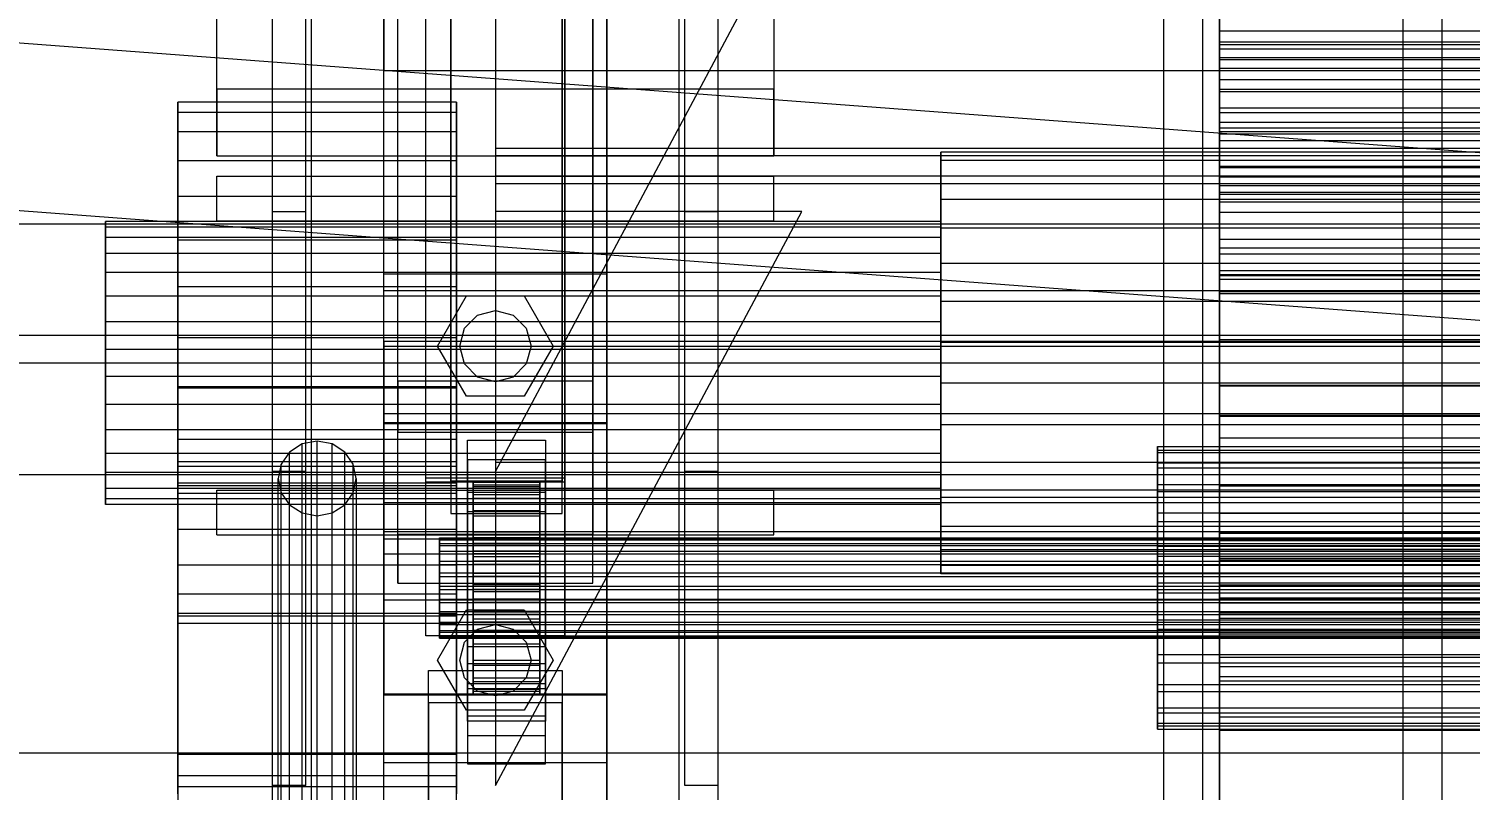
# Model space of a CAD drawing. Header units: millimetres. Extents: x -1970 to 59977, y -65068 to 6837.
# Drawn here: x -513.8 to -255, y -35656.7 to -35520 of the extents above; entities that cross this region are included whole.
import ezdxf

# ---------------------------------------------------------------- set-up
doc = ezdxf.new("R2010")
doc.units = ezdxf.units.MM
for name, color, linetype, lineweight in [('COTAS_O', 1, 'Continuous', 0), ('frontal_C01', 7, 'Continuous', 0), ('frontal_C02', 7, 'Continuous', 0), ('frontal_C04', 7, 'Continuous', 0), ('frontal_C05', 7, 'Continuous', 0)]:
    doc.layers.add(name, color=color, linetype=linetype, lineweight=lineweight)
doc.dimstyles.new('R19_100', dxfattribs={"dimtxt": 250, "dimasz": 150, "dimexe": 150, "dimexo": 80, "dimgap": 100, "dimtad": 1, "dimtih": 1, "dimtoh": 1, "dimdsep": 46, "dimcen": 0.09, "dimadec": 0, "dimazin": 0, "dimtfac": 1, "dimtdec": 4, "dimtofl": 0, "dimtmove": 0, "dimatfit": 3, "dimfxl": 1, "dimtolj": 1, "dimtzin": 0, "dimarcsym": 0})

# ---------------------------------------------------------------- blocks, each defined once
blk = doc.blocks.new('*D45')
at = {"layer": 'COTAS_O', "color": 0, "lineweight": -2, "transparency": 16777216}
for p, q in [((-1480, -35920), (-1480, -35150)), ((490, -35920), (490, -35150)), ((-1330, -35300), (340, -35300))]:
    blk.add_line(p, q, dxfattribs=at)
at = {"layer": 'COTAS_O', "color": 0, "transparency": 16777216}
for points in [[(-1330, -35275), (-1330, -35325), (-1480, -35300)], [(340, -35275), (340, -35325), (490, -35300)]]:
    blk.add_solid(points, dxfattribs=at)
at = {"layer": 'Defpoints', "color": 0, "transparency": 16777216}
for p in [(490, -35300), (-1480, -36000), (490, -36000)]:
    blk.add_point(p, dxfattribs=at)
blk = doc.blocks.new('*D47')
at = {"layer": 'COTAS_O', "color": 0, "lineweight": -2, "transparency": 16777216}
for p, q in [((-1400, -35920), (-1400, -35150)), ((1400, -35920), (1400, -35150)), ((-1250, -35300), (1250, -35300))]:
    blk.add_line(p, q, dxfattribs=at)
at = {"layer": 'COTAS_O', "color": 0, "transparency": 16777216}
for points in [[(-1250, -35275), (-1250, -35325), (-1400, -35300)], [(1250, -35275), (1250, -35325), (1400, -35300)]]:
    blk.add_solid(points, dxfattribs=at)
at = {"layer": 'Defpoints', "color": 0, "transparency": 16777216}
for p in [(1400, -35300), (-1400, -36000), (1400, -36000)]:
    blk.add_point(p, dxfattribs=at)

msp = doc.modelspace()

# ---------------------------------------------------------------- linework, layer by layer
at = {"layer": 'frontal_C01'}
for p, q in [((-470, -35975), (-470, -34032.596)), ((-463, -35975), (-463, -34032.596)), ((-397, -35975), (-397, -34032.596)), ((-390, -35975), (-390, -34032.596)), ((-470, -35975), (-470, -34793.537)), ((-463, -35975), (-463, -34793.537)), ((-397, -35975), (-397, -34793.537)), ((-390, -35975), (-390, -34793.537)), ((-442.5, -35575.013), (-442.5, -34933.521)), ((-417.5, -34933.521), (-417.5, -35575.013)), ((-442.5, -35600.645), (-442.5, -34959.153)), ((-417.5, -35600.645), (-417.5, -34959.153)), ((-450, -35564.015), (-450, -35198.763)), ((-410, -35198.763), (-410, -35564.015)), ((-450, -35611.642), (-450, -35246.391)), ((-410, -35611.642), (-410, -35246.391)), ((-447.5, -35583.263), (-447.5, -35307.023)), ((-412.5, -35307.023), (-412.5, -35583.263)), ((-447.5, -35592.394), (-447.5, -35316.154)), ((-412.5, -35592.394), (-412.5, -35316.154)), ((-300, -35522.415), (-300, -35485.421)), ((-450, -35489.388), (-450, -35527.49)), ((-430, -35491.479), (-430, -35541.479)), ((-300, -35492.149), (-300, -35529.142)), ((-470, -35599.479), (-470, -35496.479)), ((-464, -35599.479), (-464, -35496.479)), ((-430, -35599.479), (-375, -35496.479)), ((-430, -35496.479), (-430, -35599.479)), ((-396, -35599.479), (-396, -35496.479)), ((-390, -35599.479), (-390, -35496.479)), ((-300, -35508.479), (-300, -35525.197)), ((-300, -35512.784), (-300, -35560.412)), ((-300, -35563.456), (-300, -35515.828)), ((-450, -35518.358), (-450, -35527.49)), ((-300, -35565.047), (-300, -35516.191)), ((-300, -35518.318), (-300, -35567.174)), ((-300, -35538.51), (-300, -35520.014)), ((-300, -35520.402), (-300, -35530.891)), ((-300, -35538.958), (-300, -35520.402)), ((-300, -35520.402), (300, -35520.402)), ((300, -35522.415), (-300, -35522.415)), ((-300, -35522.415), (-300, -35529.142)), ((-300, -35525.197), (-300, -35538.51)), ((-300, -35525.197), (300, -35525.197)), ((-450, -35527.49), (450, -35527.49)), ((-300, -35529.142), (300, -35529.142)), ((-300, -35530.891), (-300, -35551.063)), ((300, -35530.891), (-300, -35530.891)), ((300, -35538.51), (-300, -35538.51)), ((-300, -35551.063), (-300, -35538.958)), ((300, -35538.958), (-300, -35538.958)), ((-430, -35541.479), (-430, -35546.479)), ((430, -35541.479), (-430, -35541.479)), ((-480, -35546.479), (-380, -35546.479)), ((-480, -35554.479), (-480, -35546.479)), ((430, -35546.479), (-430, -35546.479)), ((-380, -35554.479), (-380, -35546.479)), ((-300, -35551.063), (300, -35551.063)), ((-480, -35554.479), (-380, -35554.479)), ((-470, -35554.479), (-463, -35554.479)), ((-470, -35975), (-470, -35554.479)), ((-463, -35975), (-463, -35554.479)), ((-463, -35554.479), (-397, -35554.479)), ((-397, -35554.479), (-390, -35554.479)), ((-397, -35975), (-397, -35554.479)), ((-390, -35975), (-390, -35554.479)), ((-300, -35564.136), (-300, -35559.391)), ((-300, -35559.391), (-300, -35583.956)), ((300, -35559.391), (-300, -35559.391)), ((-300, -35560.412), (300, -35560.412)), ((-300, -35563.456), (-300, -35560.412)), ((-450, -35611.642), (-450, -35564.015)), ((-450, -35564.015), (-410, -35564.015)), ((-450, -35745.484), (-450, -35564.015)), ((-410, -35564.015), (-410, -35611.642)), ((-410, -35564.015), (-410, -35745.484)), ((300, -35563.456), (-300, -35563.456)), ((-300, -35589.432), (-300, -35564.136)), ((-300, -35564.136), (300, -35564.136)), ((-300, -35564.278), (-300, -35567.594)), ((-300, -35589.596), (-300, -35564.278)), ((-300, -35564.278), (300, -35564.278)), ((300, -35565.047), (-300, -35565.047)), ((-300, -35565.047), (-300, -35567.174)), ((-450, -35576.135), (-450, -35567.004)), ((-450, -35567.004), (450, -35567.004)), ((-450, -35605.106), (-450, -35567.004)), ((-300, -35567.174), (300, -35567.174)), ((-300, -35567.594), (-300, -35593.423)), ((300, -35567.594), (-300, -35567.594)), ((-440.4, -35576.979), (-435.2, -35567.972)), ((-435.2, -35567.972), (-424.8, -35567.972)), ((-424.8, -35567.972), (-419.6, -35576.979)), ((-435.543, -35573.779), (-433.2, -35571.436)), ((-433.2, -35571.436), (-430, -35570.579)), ((-430, -35570.579), (-426.8, -35571.436)), ((-426.8, -35571.436), (-424.457, -35573.779)), ((-442.5, -35600.645), (-442.5, -35575.013)), ((-442.5, -35575.013), (-417.5, -35575.013)), ((-436.4, -35576.979), (-435.543, -35573.779)), ((-424.457, -35573.779), (-423.6, -35576.979)), ((-417.5, -35575.013), (-417.5, -35600.645)), ((450, -35576.135), (-450, -35576.135)), ((-450, -35576.135), (-450, -35614.237)), ((-450, -35589.153), (-450, -35576.978)), ((-450, -35576.978), (450, -35576.978)), ((-450, -35610.318), (-450, -35576.978)), ((-435.2, -35585.985), (-440.4, -35576.979)), ((-435.543, -35580.179), (-436.4, -35576.979)), ((-419.6, -35576.979), (-424.8, -35585.985)), ((-423.6, -35576.979), (-424.457, -35580.179)), ((-433.2, -35582.521), (-435.543, -35580.179)), ((-424.457, -35580.179), (-426.8, -35582.521)), ((-412.5, -35583.263), (-447.5, -35583.263)), ((-447.5, -35583.263), (-447.5, -35592.394)), ((-430, -35583.379), (-433.2, -35582.521)), ((-426.8, -35582.521), (-430, -35583.379)), ((-412.5, -35592.394), (-412.5, -35583.263)), ((-300, -35583.956), (-300, -35589.432)), ((-300, -35583.956), (300, -35583.956)), ((-424.8, -35585.985), (-435.2, -35585.985)), ((450, -35589.153), (-450, -35589.153)), ((-450, -35589.153), (-450, -35622.493)), ((300, -35589.432), (-300, -35589.432)), ((-300, -35593.423), (-300, -35589.596)), ((300, -35589.596), (-300, -35589.596)), ((-447.5, -35592.394), (-412.5, -35592.394)), ((-300, -35593.423), (300, -35593.423)), ((-464, -35599.479), (-470, -35599.479)), ((-417.5, -35600.645), (-442.5, -35600.645)), ((-390, -35599.479), (-396, -35599.479)), ((450, -35605.106), (-450, -35605.106)), ((-450, -35605.106), (-450, -35614.237)), ((450, -35610.318), (-450, -35610.318)), ((-450, -35610.318), (-450, -35622.493)), ((-410, -35611.642), (-450, -35611.642)), ((-450, -35793.112), (-450, -35611.642)), ((-410, -35793.112), (-410, -35611.642)), ((-450, -35614.237), (450, -35614.237)), ((-450, -35622.493), (450, -35622.493))]:
    msp.add_line(p, q, dxfattribs=at)
at = {"layer": 'frontal_C02'}
for p, q in [((-470, -35975), (-470, -33576.746)), ((-463, -35975), (-463, -33576.746)), ((-397, -35975), (-397, -33576.746)), ((-390, -35975), (-390, -33576.746)), ((-470, -35975), (-470, -34072.136)), ((-463, -35975), (-463, -34072.136)), ((-397, -35975), (-397, -34072.136)), ((-390, -35975), (-390, -34072.136)), ((-470, -35975), (-470, -34861.253)), ((-463, -35975), (-463, -34861.253)), ((-397, -35975), (-397, -34861.253)), ((-390, -35975), (-390, -34861.253)), ((-442.5, -35601.333), (-442.5, -35132.029)), ((-417.5, -35132.029), (-417.5, -35601.333)), ((-442.5, -35628.97), (-442.5, -35159.666)), ((-417.5, -35628.97), (-417.5, -35159.666)), ((-450, -35590.878), (-450, -35303.277)), ((-410, -35303.277), (-410, -35590.878)), ((-450, -35639.425), (-450, -35351.825)), ((-410, -35639.425), (-410, -35351.825)), ((-438, -35601.188), (-438, -35450.491)), ((-418, -35450.491), (-418, -35601.188)), ((-438, -35456.337), (-438, -35607.033)), ((-418, -35607.033), (-418, -35456.337)), ((-450, -35651.688), (-450, -35477.439)), ((-410, -35477.439), (-410, -35651.688)), ((-447.5, -35610.767), (-447.5, -35492.182)), ((-412.5, -35492.182), (-412.5, -35610.767)), ((-300, -35498.15), (-300, -35523.652)), ((-447.5, -35619.535), (-447.5, -35500.95)), ((-412.5, -35619.535), (-412.5, -35500.95)), ((-480, -35530.837), (-480, -35505.776)), ((-480, -35542.837), (-480, -35505.776)), ((-380, -35505.776), (-380, -35530.837)), ((-380, -35505.776), (-380, -35542.837)), ((-450, -35689.941), (-450, -35515.692)), ((-410, -35689.941), (-410, -35515.692)), ((-300, -35522.912), (-300, -35514.114)), ((-300, -35514.114), (-300, -35531.322)), ((-300, -35544.928), (-300, -35516.421)), ((-300, -35537.822), (-300, -35522.912)), ((300, -35522.912), (-300, -35522.912)), ((-300, -35523.652), (-300, -35552.993)), ((300, -35523.652), (-300, -35523.652)), ((-300, -35540.146), (-300, -35525.533)), ((-300, -35525.533), (300, -35525.533)), ((-300, -35535.097), (-300, -35525.533)), ((-300, -35544.656), (-300, -35527.124)), ((-300, -35527.124), (-300, -35534.185)), ((300, -35527.124), (-300, -35527.124)), ((-380, -35530.837), (-480, -35530.837)), ((-480, -35530.837), (-480, -35542.837)), ((-380, -35542.837), (-380, -35530.837)), ((-300, -35531.322), (-300, -35537.822)), ((300, -35531.322), (-300, -35531.322)), ((-487, -35538.504), (-487, -35533.217)), ((-487, -35533.217), (-487, -35535.052)), ((-437, -35533.217), (-487, -35533.217)), ((-437, -35535.052), (-437, -35533.217)), ((-437, -35533.217), (-437, -35538.504)), ((-487, -35535.052), (-487, -35543.73)), ((-437, -35535.052), (-487, -35535.052)), ((-437, -35543.73), (-437, -35535.052)), ((-300, -35534.185), (-300, -35549.376)), ((-300, -35534.185), (300, -35534.185)), ((300, -35535.097), (-300, -35535.097)), ((-300, -35535.097), (-300, -35549.71)), ((-487, -35550.108), (-487, -35538.504)), ((-437, -35538.504), (-487, -35538.504)), ((-437, -35538.504), (-437, -35550.108)), ((300, -35536.868), (-300, -35536.868)), ((-300, -35536.868), (-300, -35548.121)), ((-300, -35536.868), (-300, -35546.612)), ((-300, -35537.822), (300, -35537.822)), ((300, -35540.146), (-300, -35540.146)), ((-300, -35540.146), (-300, -35549.71)), ((-487, -35543.73), (-487, -35557.93)), ((-437, -35543.73), (-487, -35543.73)), ((-480, -35542.837), (-380, -35542.837)), ((-437, -35557.93), (-437, -35543.73)), ((-430, -35542.837), (-430, -35547.837)), ((430, -35542.837), (-430, -35542.837)), ((-350, -35546.45), (-350, -35542.175)), ((-350, -35542.175), (-350, -35543.659)), ((350, -35542.175), (-350, -35542.175)), ((-350, -35543.659), (-350, -35550.676)), ((350, -35543.659), (-350, -35543.659)), ((-350, -35555.832), (-350, -35546.45)), ((350, -35546.45), (-350, -35546.45)), ((-300, -35549.376), (-300, -35544.656)), ((-300, -35544.656), (300, -35544.656)), ((-300, -35575.825), (-300, -35544.928)), ((-300, -35544.928), (300, -35544.928)), ((-300, -35557.865), (-300, -35546.612)), ((-300, -35546.612), (300, -35546.612)), ((430, -35547.837), (-430, -35547.837)), ((-430, -35547.837), (-430, -35597.837)), ((-300, -35548.121), (300, -35548.121)), ((-300, -35557.865), (-300, -35548.121)), ((300, -35549.376), (-300, -35549.376)), ((-487, -35566.264), (-487, -35550.108)), ((-437, -35550.108), (-487, -35550.108)), ((-437, -35550.108), (-437, -35566.264)), ((-350, -35550.676), (-350, -35562.156)), ((350, -35550.676), (-350, -35550.676)), ((-300, -35549.71), (300, -35549.71)), ((-500, -35557.486), (-500, -35554.618)), ((-500, -35554.618), (-500, -35555.613)), ((-350, -35554.618), (-500, -35554.618)), ((-470, -35655.837), (-470, -35552.837)), ((-470, -35552.837), (-464, -35552.837)), ((-464, -35655.837), (-464, -35552.837)), ((-430, -35655.837), (-375, -35552.837)), ((-375, -35552.837), (-430, -35552.837)), ((-430, -35552.837), (-430, -35655.837)), ((-396, -35655.837), (-396, -35552.837)), ((-396, -35552.837), (-390, -35552.837)), ((-390, -35655.837), (-390, -35552.837)), ((-350, -35555.613), (-350, -35554.618)), ((-350, -35554.618), (-350, -35557.486)), ((-300, -35552.993), (-300, -35584.175)), ((300, -35552.993), (-300, -35552.993)), ((-500, -35555.613), (-500, -35560.322)), ((-350, -35555.613), (-500, -35555.613)), ((-350, -35560.322), (-350, -35555.613)), ((-350, -35568.894), (-350, -35555.832)), ((350, -35555.832), (-350, -35555.832)), ((-500, -35563.782), (-500, -35557.486)), ((-350, -35557.486), (-500, -35557.486)), ((-487, -35557.93), (-487, -35575.49)), ((-437, -35557.93), (-487, -35557.93)), ((-437, -35575.49), (-437, -35557.93)), ((-350, -35557.486), (-350, -35563.782)), ((300, -35557.865), (-300, -35557.865)), ((-500, -35560.322), (-500, -35568.026)), ((-350, -35560.322), (-500, -35560.322)), ((-350, -35568.026), (-350, -35560.322)), ((-350, -35562.156), (-350, -35576.354)), ((350, -35562.156), (-350, -35562.156)), ((-500, -35572.547), (-500, -35563.782)), ((-350, -35563.782), (-500, -35563.782)), ((-350, -35563.782), (-350, -35572.547)), ((-487, -35584.51), (-487, -35566.264)), ((-487, -35566.264), (-437, -35566.264)), ((-437, -35566.264), (-437, -35584.51)), ((-500, -35568.026), (-500, -35577.553)), ((-350, -35568.026), (-500, -35568.026)), ((-350, -35577.553), (-350, -35568.026)), ((-350, -35583.646), (-350, -35568.894)), ((-350, -35568.894), (350, -35568.894)), ((-500, -35582.447), (-500, -35572.547)), ((-500, -35572.547), (-350, -35572.547)), ((-350, -35572.547), (-350, -35582.447)), ((-487, -35575.49), (-487, -35593.736)), ((-437, -35575.49), (-487, -35575.49)), ((-437, -35593.736), (-437, -35575.49)), ((-500, -35577.553), (-500, -35587.453)), ((-350, -35577.553), (-500, -35577.553)), ((-350, -35576.354), (-350, -35591.106)), ((350, -35576.354), (-350, -35576.354)), ((-350, -35587.453), (-350, -35577.553)), ((-300, -35607.007), (-300, -35575.825)), ((300, -35575.825), (-300, -35575.825)), ((-500, -35591.974), (-500, -35582.447)), ((-350, -35582.447), (-500, -35582.447)), ((-350, -35582.447), (-350, -35591.974)), ((-487, -35657.312), (-487, -35584.245)), ((-487, -35584.245), (-437, -35584.245)), ((-487, -35598.59), (-487, -35584.245)), ((-487, -35602.07), (-487, -35584.51)), ((-437, -35584.51), (-487, -35584.51)), ((-437, -35584.245), (-437, -35657.312)), ((-437, -35584.245), (-437, -35598.59)), ((-437, -35584.51), (-437, -35602.07)), ((-350, -35597.844), (-350, -35583.646)), ((350, -35583.646), (-350, -35583.646)), ((-300, -35584.175), (-300, -35615.072)), ((300, -35584.175), (-300, -35584.175)), ((-500, -35587.453), (-500, -35596.218)), ((-350, -35587.453), (-500, -35587.453)), ((-350, -35596.218), (-350, -35587.453)), ((-410, -35590.77), (-450, -35590.77)), ((-450, -35590.77), (-450, -35639.533)), ((-450, -35722.94), (-450, -35590.77)), ((-450, -35639.425), (-450, -35590.878)), ((-450, -35590.878), (-410, -35590.878)), ((-410, -35639.533), (-410, -35590.77)), ((-410, -35590.77), (-410, -35722.94)), ((-410, -35590.878), (-410, -35639.425)), ((-500, -35599.678), (-500, -35591.974)), ((-350, -35591.974), (-500, -35591.974)), ((-350, -35591.106), (-350, -35604.168)), ((350, -35591.106), (-350, -35591.106)), ((-350, -35591.974), (-350, -35599.678)), ((-500, -35596.218), (-500, -35602.514)), ((-350, -35596.218), (-500, -35596.218)), ((-487, -35593.736), (-487, -35609.892)), ((-437, -35593.736), (-487, -35593.736)), ((-466.95, -35595.984), (-468.467, -35598.156)), ((-464.679, -35594.533), (-466.95, -35595.984)), ((-466.95, -35663.205), (-466.95, -35595.984)), ((-462, -35594.023), (-464.679, -35594.533)), ((-464.679, -35661.754), (-464.679, -35594.533)), ((-459.321, -35594.533), (-462, -35594.023)), ((-462, -35661.244), (-462, -35594.023)), ((-457.05, -35595.984), (-459.321, -35594.533)), ((-459.321, -35661.754), (-459.321, -35594.533)), ((-455.533, -35598.156), (-457.05, -35595.984)), ((-457.05, -35663.205), (-457.05, -35595.984)), ((-437, -35609.892), (-437, -35593.736)), ((-435, -35597.362), (-435, -35593.855)), ((-435, -35593.855), (-421, -35593.855)), ((-435, -35634.021), (-435, -35593.855)), ((-421, -35593.855), (-421, -35597.362)), ((-421, -35593.855), (-421, -35634.021)), ((-350, -35602.514), (-350, -35596.218)), ((-311.15, -35596.077), (-311.15, -35594.983)), ((-311.15, -35594.983), (-311.15, -35595.62)), ((-311.15, -35594.983), (311.15, -35594.983)), ((-311.15, -35595.62), (-311.15, -35597.942)), ((-311.15, -35595.62), (311.15, -35595.62)), ((-311.15, -35598.826), (-311.15, -35596.077)), ((-311.15, -35596.077), (311.15, -35596.077)), ((-487, -35650.295), (-487, -35597.688)), ((-487, -35597.688), (-437, -35597.688)), ((-487, -35603.426), (-487, -35597.688)), ((-437, -35598.59), (-487, -35598.59)), ((-487, -35598.59), (-487, -35671.657)), ((-468.467, -35598.156), (-469, -35600.718)), ((-468.467, -35665.377), (-468.467, -35598.156)), ((-455, -35600.718), (-455.533, -35598.156)), ((-455.533, -35665.377), (-455.533, -35598.156)), ((-437, -35597.688), (-437, -35650.295)), ((-437, -35597.688), (-437, -35603.426)), ((-437, -35671.657), (-437, -35598.59)), ((-421, -35597.362), (-435, -35597.362)), ((-435, -35597.362), (-435, -35637.528)), ((-430, -35597.837), (-430, -35602.837)), ((430, -35597.837), (-430, -35597.837)), ((-421, -35637.528), (-421, -35597.362)), ((-350, -35609.324), (-350, -35597.844)), ((350, -35597.844), (-350, -35597.844)), ((-311.15, -35597.942), (-311.15, -35601.794)), ((-311.15, -35597.942), (311.15, -35597.942)), ((-500, -35604.387), (-500, -35599.678)), ((-350, -35599.678), (-500, -35599.678)), ((-469, -35600.718), (-468.467, -35603.279)), ((-469, -35667.939), (-469, -35600.718)), ((-455.533, -35603.279), (-455, -35600.718)), ((-455, -35600.718), (-455, -35667.939)), ((-442.5, -35628.97), (-442.5, -35601.333)), ((-442.5, -35601.333), (-417.5, -35601.333)), ((-418, -35601.188), (-438, -35601.188)), ((-438, -35601.188), (-438, -35607.033)), ((-434, -35611.373), (-434, -35601.38)), ((-434, -35601.38), (-434, -35601.855)), ((-434, -35601.38), (-422, -35601.38)), ((-434, -35602.198), (-434, -35601.38)), ((-422, -35601.855), (-422, -35601.38)), ((-422, -35601.38), (-422, -35611.373)), ((-422, -35601.38), (-422, -35602.198)), ((-418, -35607.033), (-418, -35601.188)), ((-417.5, -35601.333), (-417.5, -35628.97)), ((-350, -35599.678), (-350, -35604.387)), ((-311.15, -35603.043), (-311.15, -35598.826)), ((-311.15, -35598.826), (311.15, -35598.826)), ((-500, -35602.514), (-500, -35605.382)), ((-350, -35602.514), (-500, -35602.514)), ((-487, -35654.121), (-487, -35601.513)), ((-487, -35601.513), (-437, -35601.513)), ((-487, -35625.421), (-487, -35601.513)), ((-487, -35616.27), (-487, -35602.07)), ((-437, -35602.07), (-487, -35602.07)), ((-437, -35603.426), (-487, -35603.426)), ((-487, -35603.426), (-487, -35656.033)), ((-480, -35602.837), (-380, -35602.837)), ((-480, -35610.837), (-480, -35602.837)), ((-468.467, -35603.279), (-466.95, -35605.451)), ((-468.467, -35670.5), (-468.467, -35603.279)), ((-457.05, -35605.451), (-455.533, -35603.279)), ((-455.533, -35670.5), (-455.533, -35603.279)), ((-437, -35601.513), (-437, -35654.121)), ((-437, -35601.513), (-437, -35625.421)), ((-437, -35602.07), (-437, -35616.27)), ((-437, -35656.033), (-437, -35603.426)), ((-435, -35606.715), (-435, -35603.208)), ((-435, -35603.208), (-421, -35603.208)), ((-435, -35643.374), (-435, -35603.208)), ((-434, -35611.599), (-434, -35601.855)), ((-434, -35601.855), (-434, -35603.593)), ((-434, -35601.855), (-422, -35601.855)), ((-434, -35611.761), (-434, -35602.198)), ((-434, -35602.198), (-422, -35602.198)), ((-434, -35604.254), (-434, -35602.198)), ((-434, -35612.422), (-434, -35603.593)), ((-434, -35603.593), (-434, -35606.474)), ((-434, -35603.593), (-422, -35603.593)), ((430, -35602.837), (-430, -35602.837)), ((-422, -35603.593), (-422, -35601.855)), ((-422, -35601.855), (-422, -35611.599)), ((-422, -35602.198), (-422, -35611.761)), ((-422, -35602.198), (-422, -35604.254)), ((-422, -35606.474), (-422, -35603.593)), ((-422, -35603.593), (-422, -35612.422)), ((-421, -35603.208), (-421, -35606.715)), ((-421, -35603.208), (-421, -35643.374)), ((-380, -35610.837), (-380, -35602.837)), ((-350, -35605.382), (-350, -35602.514)), ((-311.15, -35601.794), (-311.15, -35606.91)), ((-311.15, -35601.794), (311.15, -35601.794)), ((-311.15, -35608.441), (-311.15, -35603.043)), ((-311.15, -35603.043), (311.15, -35603.043)), ((-300, -35602.135), (-300, -35613.388)), ((300, -35602.135), (-300, -35602.135)), ((-300, -35602.135), (-300, -35611.879)), ((-500, -35605.382), (-500, -35604.387)), ((-350, -35604.387), (-500, -35604.387)), ((-350, -35605.382), (-500, -35605.382)), ((-466.95, -35605.451), (-464.679, -35606.902)), ((-466.95, -35672.672), (-466.95, -35605.451)), ((-459.321, -35606.902), (-457.05, -35605.451)), ((-457.05, -35672.672), (-457.05, -35605.451)), ((-434, -35612.735), (-434, -35604.254)), ((-434, -35604.254), (-422, -35604.254)), ((-434, -35607.409), (-434, -35604.254)), ((-434, -35613.787), (-434, -35606.474)), ((-434, -35606.474), (-434, -35610.301)), ((-434, -35606.474), (-422, -35606.474)), ((-422, -35604.254), (-422, -35612.735)), ((-422, -35604.254), (-422, -35607.409)), ((-422, -35610.301), (-422, -35606.474)), ((-422, -35606.474), (-422, -35613.787)), ((-350, -35604.168), (-350, -35613.55)), ((350, -35604.168), (-350, -35604.168)), ((-350, -35604.387), (-350, -35605.382)), ((-464.679, -35606.902), (-462, -35607.412)), ((-464.679, -35674.123), (-464.679, -35606.902)), ((-462, -35607.412), (-459.321, -35606.902)), ((-462, -35674.633), (-462, -35607.412)), ((-459.321, -35674.123), (-459.321, -35606.902)), ((-438, -35607.033), (-418, -35607.033)), ((-421, -35606.715), (-435, -35606.715)), ((-435, -35606.715), (-435, -35646.881)), ((-434, -35614.229), (-434, -35607.409)), ((-434, -35607.409), (-422, -35607.409)), ((-434, -35611.446), (-434, -35607.409)), ((-422, -35607.409), (-422, -35614.229)), ((-422, -35607.409), (-422, -35611.446)), ((-421, -35646.881), (-421, -35606.715)), ((-311.15, -35606.91), (-311.15, -35612.944)), ((-311.15, -35606.91), (311.15, -35606.91)), ((-311.15, -35614.652), (-311.15, -35608.441)), ((-311.15, -35608.441), (311.15, -35608.441)), ((-300, -35636.348), (-300, -35607.007)), ((300, -35607.007), (-300, -35607.007)), ((-487, -35609.892), (-487, -35621.496)), ((-437, -35609.892), (-487, -35609.892)), ((-480, -35610.837), (-380, -35610.837)), ((-470, -35610.837), (-463, -35610.837)), ((-470, -35975), (-470, -35610.837)), ((-463, -35975), (-463, -35610.837)), ((-463, -35610.837), (-397, -35610.837)), ((-412.5, -35610.767), (-447.5, -35610.767)), ((-447.5, -35610.767), (-447.5, -35619.535)), ((-440, -35611.761), (-440, -35611.373)), ((-440, -35611.373), (-440, -35611.599)), ((-440, -35611.373), (440, -35611.373)), ((-440, -35611.599), (-440, -35612.422)), ((-440, -35611.599), (440, -35611.599)), ((-440, -35612.735), (-440, -35611.761)), ((-440, -35611.761), (440, -35611.761)), ((-437, -35621.496), (-437, -35609.892)), ((-434, -35615.6), (-434, -35610.301)), ((-434, -35610.301), (-434, -35614.815)), ((-434, -35610.301), (-422, -35610.301)), ((-434, -35611.599), (-434, -35611.373)), ((-422, -35611.373), (-434, -35611.373)), ((-434, -35611.373), (-434, -35611.761)), ((-434, -35616.142), (-434, -35611.446)), ((-434, -35611.446), (-422, -35611.446)), ((-434, -35616.092), (-434, -35611.446)), ((-434, -35612.422), (-434, -35611.599)), ((-422, -35611.599), (-434, -35611.599)), ((-422, -35611.761), (-434, -35611.761)), ((-434, -35611.761), (-434, -35612.735)), ((-422, -35614.815), (-422, -35610.301)), ((-422, -35610.301), (-422, -35615.6)), ((-422, -35611.373), (-422, -35611.599)), ((-422, -35611.761), (-422, -35611.373)), ((-422, -35611.446), (-422, -35616.142)), ((-422, -35611.446), (-422, -35616.092)), ((-422, -35611.599), (-422, -35612.422)), ((-422, -35612.735), (-422, -35611.761)), ((-412.5, -35619.535), (-412.5, -35610.767)), ((-397, -35610.837), (-390, -35610.837)), ((-397, -35975), (-397, -35610.837)), ((-390, -35975), (-390, -35610.837)), ((-350, -35616.341), (-350, -35609.324)), ((350, -35609.324), (-350, -35609.324)), ((-300, -35610.29), (300, -35610.29)), ((-300, -35624.903), (-300, -35610.29)), ((-300, -35619.854), (-300, -35610.29)), ((-300, -35625.815), (-300, -35610.624)), ((-300, -35610.624), (-300, -35615.344)), ((300, -35610.624), (-300, -35610.624)), ((-440, -35612.422), (-440, -35613.787)), ((-440, -35612.422), (440, -35612.422)), ((-440, -35614.229), (-440, -35612.735)), ((-440, -35612.735), (440, -35612.735)), ((-440, -35613.787), (-440, -35615.6)), ((-440, -35613.787), (440, -35613.787)), ((-440, -35616.142), (-440, -35614.229)), ((-440, -35614.229), (440, -35614.229)), ((-434, -35613.787), (-434, -35612.422)), ((-422, -35612.422), (-434, -35612.422)), ((-422, -35612.735), (-434, -35612.735)), ((-434, -35612.735), (-434, -35614.229)), ((-434, -35615.6), (-434, -35613.787)), ((-422, -35613.787), (-434, -35613.787)), ((-422, -35614.229), (-434, -35614.229)), ((-434, -35614.229), (-434, -35616.142)), ((-422, -35612.422), (-422, -35613.787)), ((-422, -35614.229), (-422, -35612.735)), ((-422, -35613.787), (-422, -35615.6)), ((-422, -35616.142), (-422, -35614.229)), ((-350, -35613.55), (-350, -35617.825)), ((350, -35613.55), (-350, -35613.55)), ((-311.15, -35612.944), (-311.15, -35619.484)), ((311.15, -35612.944), (-311.15, -35612.944)), ((-300, -35611.879), (300, -35611.879)), ((-300, -35623.132), (-300, -35611.879)), ((-300, -35613.388), (300, -35613.388)), ((-300, -35623.132), (-300, -35613.388)), ((-487, -35624.948), (-487, -35616.27)), ((-437, -35616.27), (-487, -35616.27)), ((-440, -35615.6), (-440, -35617.738)), ((-440, -35615.6), (440, -35615.6)), ((-440, -35618.343), (-440, -35616.142)), ((-440, -35616.142), (440, -35616.142)), ((-437, -35616.27), (-437, -35624.948)), ((-434, -35614.815), (-434, -35617.738)), ((-422, -35614.815), (-434, -35614.815)), ((-434, -35614.815), (-434, -35619.707)), ((-434, -35617.738), (-434, -35615.6)), ((-422, -35615.6), (-434, -35615.6)), ((-434, -35618.343), (-434, -35616.092)), ((-434, -35616.092), (-422, -35616.092)), ((-434, -35621.029), (-434, -35616.092)), ((-422, -35616.142), (-434, -35616.142)), ((-434, -35616.142), (-434, -35618.343)), ((-422, -35617.738), (-422, -35614.815)), ((-422, -35619.707), (-422, -35614.815)), ((-422, -35615.6), (-422, -35617.738)), ((-422, -35616.092), (-422, -35618.343)), ((-422, -35616.092), (-422, -35621.029)), ((-422, -35618.343), (-422, -35616.142)), ((-350, -35617.825), (-350, -35616.341)), ((350, -35616.341), (-350, -35616.341)), ((-311.15, -35621.252), (-311.15, -35614.652)), ((-311.15, -35614.652), (311.15, -35614.652)), ((-300, -35615.072), (-300, -35643.579)), ((300, -35615.072), (-300, -35615.072)), ((-300, -35615.344), (-300, -35632.876)), ((-300, -35615.344), (300, -35615.344)), ((-440, -35617.738), (-440, -35620.055)), ((440, -35617.738), (-440, -35617.738)), ((-440, -35620.681), (-440, -35618.343)), ((-440, -35618.343), (440, -35618.343)), ((-434, -35617.738), (-422, -35617.738)), ((-434, -35620.055), (-434, -35617.738)), ((-422, -35618.343), (-434, -35618.343)), ((-434, -35618.343), (-434, -35620.681)), ((-422, -35617.738), (-422, -35620.055)), ((-422, -35620.681), (-422, -35618.343)), ((350, -35617.825), (-350, -35617.825)), ((-311.15, -35619.484), (-311.15, -35626.085)), ((-311.15, -35619.484), (311.15, -35619.484)), ((-487, -35621.496), (-487, -35626.783)), ((-437, -35621.496), (-487, -35621.496)), ((-447.5, -35619.535), (-412.5, -35619.535)), ((-440, -35620.055), (-440, -35622.394)), ((-440, -35620.055), (440, -35620.055)), ((-440, -35622.998), (-440, -35620.681)), ((-440, -35620.681), (440, -35620.681)), ((-437, -35626.783), (-437, -35621.496)), ((-434, -35620.055), (-434, -35619.707)), ((-434, -35619.707), (-434, -35624.644)), ((-434, -35619.707), (-422, -35619.707)), ((-434, -35622.394), (-434, -35620.055)), ((-422, -35620.055), (-434, -35620.055)), ((-434, -35620.681), (-434, -35621.029)), ((-422, -35620.681), (-434, -35620.681)), ((-434, -35620.681), (-434, -35622.998)), ((-434, -35621.029), (-422, -35621.029)), ((-434, -35625.921), (-434, -35621.029)), ((-422, -35624.644), (-422, -35619.707)), ((-422, -35619.707), (-422, -35620.055)), ((-422, -35620.055), (-422, -35622.394)), ((-422, -35621.029), (-422, -35620.681)), ((-422, -35622.998), (-422, -35620.681)), ((-422, -35621.029), (-422, -35625.921)), ((-311.15, -35627.792), (-311.15, -35621.252)), ((-311.15, -35621.252), (311.15, -35621.252)), ((-300, -35619.854), (-300, -35634.467)), ((300, -35619.854), (-300, -35619.854)), ((-440.4, -35633.337), (-435.2, -35624.33)), ((-440, -35622.394), (-440, -35624.594)), ((-440, -35622.394), (440, -35622.394)), ((-440, -35625.136), (-440, -35622.998)), ((-440, -35622.998), (440, -35622.998)), ((-440, -35624.594), (-440, -35626.507)), ((-440, -35624.594), (440, -35624.594)), ((-435.2, -35624.33), (-424.8, -35624.33)), ((-434, -35624.594), (-434, -35622.394)), ((-434, -35622.394), (-434, -35624.644)), ((-422, -35622.394), (-434, -35622.394)), ((-434, -35622.998), (-434, -35625.921)), ((-422, -35622.998), (-434, -35622.998)), ((-434, -35622.998), (-434, -35625.136)), ((-434, -35626.507), (-434, -35624.594)), ((-434, -35624.594), (-434, -35629.29)), ((-422, -35624.594), (-434, -35624.594)), ((-434, -35624.644), (-434, -35629.29)), ((-434, -35624.644), (-422, -35624.644)), ((-424.8, -35624.33), (-419.6, -35633.337)), ((-422, -35624.644), (-422, -35622.394)), ((-422, -35622.394), (-422, -35624.594)), ((-422, -35625.921), (-422, -35622.998)), ((-422, -35625.136), (-422, -35622.998)), ((-422, -35629.29), (-422, -35624.594)), ((-422, -35624.594), (-422, -35626.507)), ((-422, -35629.29), (-422, -35624.644)), ((-300, -35622.178), (-300, -35637.088)), ((-300, -35628.678), (-300, -35622.178)), ((-300, -35622.178), (300, -35622.178)), ((300, -35623.132), (-300, -35623.132)), ((-487, -35626.783), (-487, -35624.948)), ((-437, -35624.948), (-487, -35624.948)), ((-437, -35625.421), (-487, -35625.421)), ((-487, -35625.421), (-487, -35678.029)), ((-437, -35626.783), (-487, -35626.783)), ((-440, -35626.95), (-440, -35625.136)), ((-440, -35625.136), (440, -35625.136)), ((-440, -35626.507), (-440, -35628.001)), ((-440, -35626.507), (440, -35626.507)), ((-440, -35628.314), (-440, -35626.95)), ((-440, -35626.95), (440, -35626.95)), ((-437, -35624.948), (-437, -35626.783)), ((-437, -35678.029), (-437, -35625.421)), ((-434, -35625.136), (-434, -35630.435)), ((-422, -35625.136), (-434, -35625.136)), ((-434, -35625.136), (-434, -35626.95)), ((-434, -35625.921), (-422, -35625.921)), ((-434, -35630.435), (-434, -35625.921)), ((-434, -35628.001), (-434, -35626.507)), ((-434, -35626.507), (-434, -35633.328)), ((-422, -35626.507), (-434, -35626.507)), ((-434, -35626.95), (-434, -35634.262)), ((-422, -35626.95), (-434, -35626.95)), ((-434, -35626.95), (-434, -35628.314)), ((-433.2, -35627.794), (-430, -35626.937)), ((-430, -35626.937), (-426.8, -35627.794)), ((-422, -35630.435), (-422, -35625.136)), ((-422, -35626.95), (-422, -35625.136)), ((-422, -35625.921), (-422, -35630.435)), ((-422, -35633.328), (-422, -35626.507)), ((-422, -35626.507), (-422, -35628.001)), ((-422, -35634.262), (-422, -35626.95)), ((-422, -35628.314), (-422, -35626.95)), ((-311.15, -35626.085), (-311.15, -35632.295)), ((-311.15, -35626.085), (311.15, -35626.085)), ((300, -35624.903), (-300, -35624.903)), ((-300, -35624.903), (-300, -35634.467)), ((-300, -35632.876), (-300, -35625.815)), ((-300, -35625.815), (300, -35625.815)), ((-417.5, -35628.97), (-442.5, -35628.97)), ((-440, -35628.001), (-440, -35628.975)), ((-440, -35628.001), (440, -35628.001)), ((-440, -35629.137), (-440, -35628.314)), ((-440, -35628.314), (440, -35628.314)), ((-440, -35628.975), (-440, -35629.363)), ((-440, -35628.975), (440, -35628.975)), ((-440, -35629.363), (-440, -35629.137)), ((-440, -35629.137), (440, -35629.137)), ((-440, -35629.363), (440, -35629.363)), ((-435.543, -35630.137), (-433.2, -35627.794)), ((-434, -35628.975), (-434, -35628.001)), ((-434, -35628.001), (-434, -35636.482)), ((-422, -35628.001), (-434, -35628.001)), ((-434, -35628.314), (-434, -35637.143)), ((-422, -35628.314), (-434, -35628.314)), ((-434, -35628.314), (-434, -35629.137)), ((-434, -35629.363), (-434, -35628.975)), ((-434, -35628.975), (-434, -35638.538)), ((-422, -35628.975), (-434, -35628.975)), ((-434, -35629.137), (-434, -35638.881)), ((-422, -35629.137), (-434, -35629.137)), ((-434, -35629.137), (-434, -35629.363)), ((-434, -35629.29), (-434, -35633.328)), ((-434, -35629.29), (-422, -35629.29)), ((-434, -35629.363), (-434, -35639.357)), ((-422, -35629.363), (-434, -35629.363)), ((-426.8, -35627.794), (-424.457, -35630.137)), ((-422, -35636.482), (-422, -35628.001)), ((-422, -35628.001), (-422, -35628.975)), ((-422, -35637.143), (-422, -35628.314)), ((-422, -35629.137), (-422, -35628.314)), ((-422, -35638.538), (-422, -35628.975)), ((-422, -35628.975), (-422, -35629.363)), ((-422, -35638.881), (-422, -35629.137)), ((-422, -35629.363), (-422, -35629.137)), ((-422, -35633.328), (-422, -35629.29)), ((-422, -35639.357), (-422, -35629.363)), ((-311.15, -35633.826), (-311.15, -35627.792)), ((-311.15, -35627.792), (311.15, -35627.792)), ((-300, -35645.886), (-300, -35628.678)), ((300, -35628.678), (-300, -35628.678)), ((-436.4, -35633.337), (-435.543, -35630.137)), ((-435, -35644.304), (-435, -35630.86)), ((-435, -35630.86), (-421, -35630.86)), ((-435, -35638.511), (-435, -35630.86)), ((-434, -35630.435), (-422, -35630.435)), ((-434, -35634.262), (-434, -35630.435)), ((-424.457, -35630.137), (-423.6, -35633.337)), ((-422, -35630.435), (-422, -35634.262)), ((-421, -35630.86), (-421, -35644.304)), ((-421, -35630.86), (-421, -35638.511)), ((-311.15, -35632.295), (-311.15, -35637.693)), ((-311.15, -35632.295), (311.15, -35632.295)), ((-435.2, -35642.343), (-440.4, -35633.337)), ((-435.543, -35636.537), (-436.4, -35633.337)), ((-421, -35634.021), (-435, -35634.021)), ((-435, -35634.021), (-435, -35637.528)), ((-434, -35633.328), (-434, -35636.482)), ((-434, -35633.328), (-422, -35633.328)), ((-434, -35634.262), (-422, -35634.262)), ((-434, -35637.143), (-434, -35634.262)), ((-419.6, -35633.337), (-424.8, -35642.343)), ((-423.6, -35633.337), (-424.457, -35636.537)), ((-422, -35636.482), (-422, -35633.328)), ((-422, -35634.262), (-422, -35637.143)), ((-421, -35637.528), (-421, -35634.021)), ((-311.15, -35638.943), (-311.15, -35633.826)), ((-311.15, -35633.826), (311.15, -35633.826)), ((300, -35632.876), (-300, -35632.876)), ((-300, -35634.467), (300, -35634.467)), ((-442, -35641.026), (-442, -35635.181)), ((-442, -35635.181), (-418, -35635.181)), ((-442, -35672.017), (-442, -35635.181)), ((-433.2, -35638.879), (-435.543, -35636.537)), ((-435, -35637.528), (-421, -35637.528)), ((-434, -35636.482), (-434, -35638.538)), ((-434, -35636.482), (-422, -35636.482)), ((-434, -35637.143), (-422, -35637.143)), ((-434, -35638.881), (-434, -35637.143)), ((-424.457, -35636.537), (-426.8, -35638.879)), ((-422, -35638.538), (-422, -35636.482)), ((-422, -35637.143), (-422, -35638.881)), ((-418, -35635.181), (-418, -35641.026)), ((-418, -35635.181), (-418, -35672.017)), ((-300, -35661.85), (-300, -35636.348)), ((300, -35636.348), (-300, -35636.348)), ((-300, -35637.088), (-300, -35645.886)), ((300, -35637.088), (-300, -35637.088)), ((-410, -35639.425), (-450, -35639.425)), ((-450, -35639.533), (-410, -35639.533)), ((-450, -35771.703), (-450, -35639.533)), ((-421, -35638.511), (-435, -35638.511)), ((-435, -35638.511), (-435, -35651.955)), ((-434, -35638.538), (-434, -35639.357)), ((-434, -35638.538), (-422, -35638.538)), ((-434, -35638.881), (-422, -35638.881)), ((-434, -35639.357), (-434, -35638.881)), ((-434, -35639.357), (-422, -35639.357)), ((-430, -35639.737), (-433.2, -35638.879)), ((-426.8, -35638.879), (-430, -35639.737)), ((-422, -35639.357), (-422, -35638.538)), ((-422, -35638.881), (-422, -35639.357)), ((-421, -35651.955), (-421, -35638.511)), ((-410, -35771.703), (-410, -35639.533)), ((-311.15, -35637.693), (-311.15, -35641.91)), ((-311.15, -35637.693), (311.15, -35637.693)), ((-311.15, -35642.794), (-311.15, -35638.943)), ((-311.15, -35638.943), (311.15, -35638.943)), ((-418, -35641.026), (-442, -35641.026)), ((-442, -35641.026), (-442, -35677.862)), ((-424.8, -35642.343), (-435.2, -35642.343)), ((-418, -35677.862), (-418, -35641.026)), ((-311.15, -35641.91), (-311.15, -35644.659)), ((-311.15, -35641.91), (311.15, -35641.91)), ((-311.15, -35645.116), (-311.15, -35642.794)), ((-311.15, -35642.794), (311.15, -35642.794)), ((-421, -35643.374), (-435, -35643.374)), ((-435, -35643.374), (-435, -35646.881)), ((-421, -35644.304), (-435, -35644.304)), ((-435, -35644.304), (-435, -35651.955)), ((-421, -35646.881), (-421, -35643.374)), ((-421, -35651.955), (-421, -35644.304)), ((-311.15, -35644.659), (-311.15, -35645.753)), ((-311.15, -35644.659), (311.15, -35644.659)), ((-311.15, -35645.753), (-311.15, -35645.116)), ((-311.15, -35645.116), (311.15, -35645.116)), ((-300, -35643.579), (-300, -35667.753)), ((300, -35643.579), (-300, -35643.579)), ((-435, -35646.881), (-421, -35646.881)), ((-311.15, -35645.753), (311.15, -35645.753)), ((-300, -35645.886), (300, -35645.886)), ((-437, -35650.295), (-487, -35650.295)), ((-487, -35650.295), (-487, -35656.033)), ((-437, -35656.033), (-437, -35650.295)), ((-450, -35689.941), (-450, -35651.688)), ((-450, -35651.688), (-410, -35651.688)), ((-435, -35651.955), (-421, -35651.955)), ((-410, -35651.688), (-410, -35689.941)), ((-437, -35654.121), (-487, -35654.121)), ((-487, -35654.121), (-487, -35678.029)), ((-437, -35678.029), (-437, -35654.121)), ((-487, -35656.033), (-437, -35656.033)), ((-464, -35655.837), (-470, -35655.837)), ((-390, -35655.837), (-396, -35655.837))]:
    msp.add_line(p, q, dxfattribs=at)
at = {"layer": 'frontal_C04'}
for p, q in [((-548.878, -35520.042), (651.122, -35610.042)), ((-551.122, -35549.958), (648.878, -35639.958)), ((-550, -35555), (650, -35555)), ((-1750, -35575), (2600, -35575)), ((-1750, -35580), (2600, -35580)), ((-550, -35600), (650, -35600)), ((-550, -35650), (650, -35650))]:
    msp.add_line(p, q, dxfattribs=at)
at = {"layer": 'frontal_C05'}
for p, q in [((-310, -35980), (-310, -35030)), ((-303, -35980), (-303, -35030)), ((-267, -35980), (-267, -35030)), ((-260, -35980), (-260, -35030))]:
    msp.add_line(p, q, dxfattribs=at)

# ---------------------------------------------------------------- dimensions: what is measured, and where the dimension line sits
at = {"layer": 'COTAS_O'}
for p1, p2, picture, middle in [((-1480, -36000), (490, -36000), '*D45', (-495, -35300)), ((-1400, -36000), (1400, -36000), '*D47', (0, -35300))]:
    dim = msp.add_aligned_dim(p1=p1, p2=p2, distance=700, text='<> O', dimstyle='R19_100', dxfattribs=at)
    dim.commit()
    dim.dimension.update_dxf_attribs({"geometry": picture, "text_midpoint": middle})

doc.saveas('drawing.dxf')
